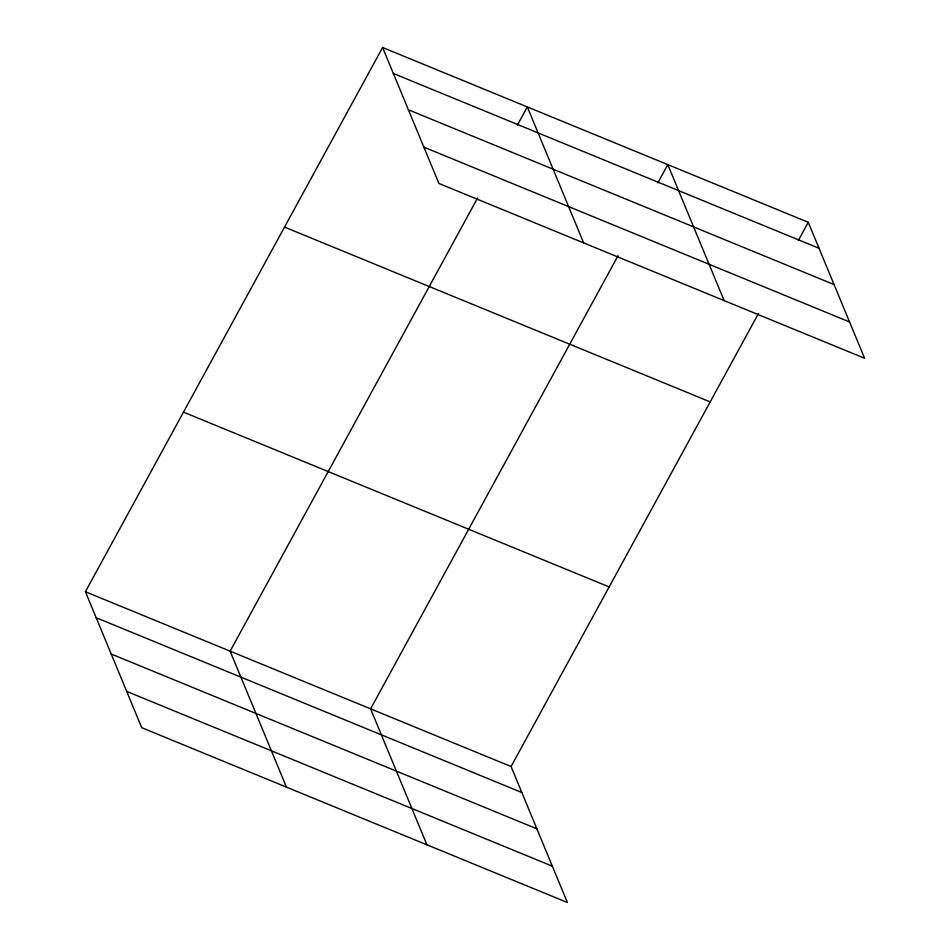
<?xml version="1.0" encoding="UTF-8"?>
<svg xmlns="http://www.w3.org/2000/svg" width="950" height="950" viewBox="0 0 950 950"><rect width="100%" height="100%" fill="white"/><g stroke="black" fill="none" stroke-linecap="round" stroke-linejoin="round"><path stroke-width="1.43" d="M85.405 591.731L511.076 766.531L567.399 902.5L141.728 727.7L85.405 591.731L382.601 47.5L808.272 222.3L864.595 358.269L438.924 183.469L382.601 47.5M477.577 198.027L230.138 651.166L286.449 787.134M517.382 125.151L527.333 106.934L583.644 242.903M618.058 255.716L370.607 708.854L426.93 844.811M657.851 182.839L667.803 164.623L724.126 300.58M511.076 766.531L758.528 313.405M798.321 240.528L808.272 222.3M393.359 73.471L819.031 248.283M408.393 109.772L834.064 284.572M423.89 147.167L849.561 321.967M284.525 227.098L710.196 401.897M183.481 412.134L609.152 586.934M96.164 617.714L521.835 792.514M111.198 654.004L536.869 828.804M126.694 691.398L552.366 866.198"/></g></svg>
